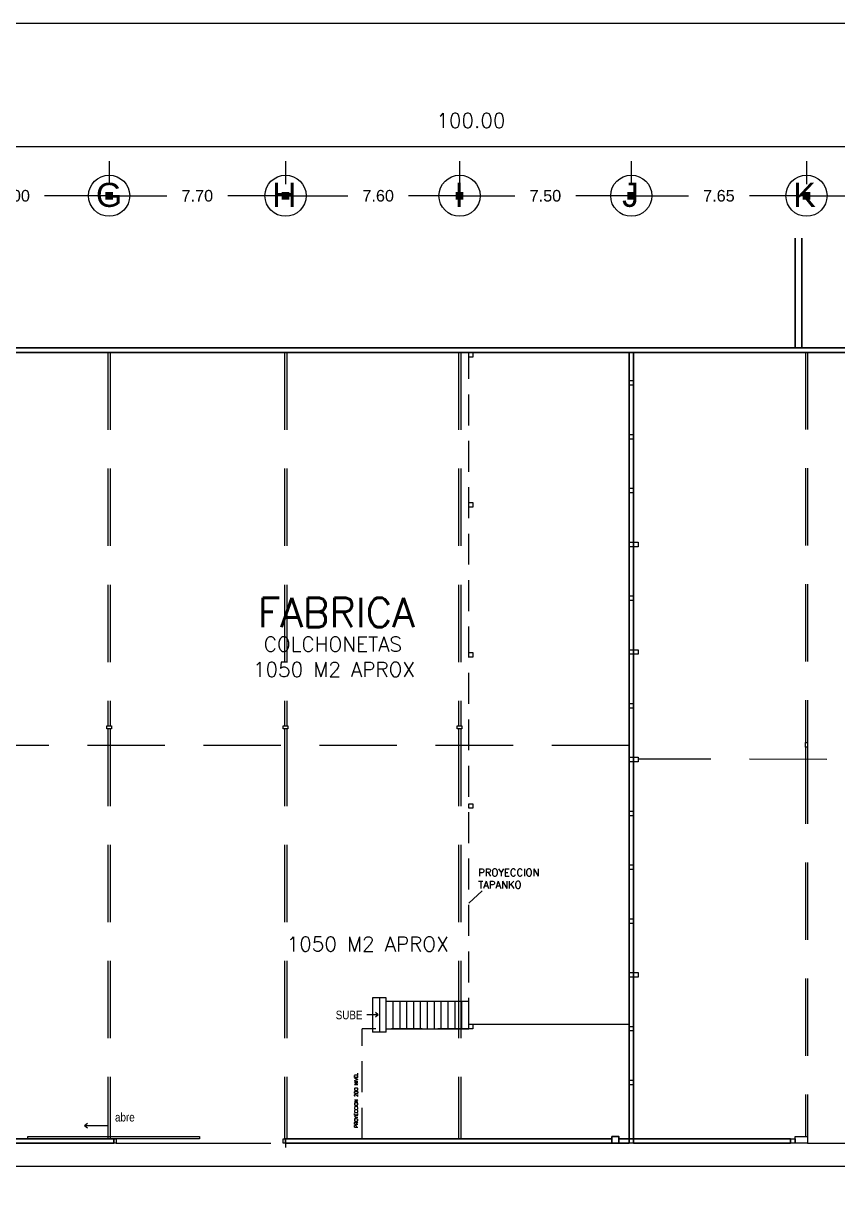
# Model space of a CAD drawing. Header units: millimetres. Extents: x 0 to 265, y 0 to 186.
# Drawn here: x 233.13 to 243.66, y 61 to 76.05 of the extents above; entities that cross this region are included whole.
import ezdxf

# ---------------------------------------------------------------- set-up
doc = ezdxf.new("R2010")
doc.units = ezdxf.units.MM
doc.linetypes.add('JIS_02_2.0', pattern=[3, 2, -1])
for name, color, linetype in [('APOYOS', 40, 'Continuous'), ('AREAS DE TRABAJO', 60, 'Continuous'), ('ARMADO DE CASTILLOS', 1, 'Continuous'), ('BANQUETA', 241, 'Continuous'), ('DEMOLICION', 210, 'Continuous'), ('Ejes y cotas', 251, 'Continuous'), ('ESCALERAS', 41, 'Continuous'), ('HERRERIA', 242, 'Continuous'), ('MOVILIARIO COLCHAS', 251, 'Continuous'), ('MURO DIVISORIO', 51, 'Continuous'), ('PROYECCION', 63, 'JIS_02_2.0'), ('PROYECCION ESTRUCTURA', 100, 'Continuous'), ('TEXTO', 7, 'Continuous')]:
    doc.layers.add(name, color=color, linetype=linetype)
doc.layers.add('MURO DE CARGA', color=18, linetype='Continuous', lineweight=30)
doc.layers.add('Solapa', color=7, linetype='Continuous', lineweight=18)
doc.styles.add('Annotative', font='arial.ttf')
doc.styles.add('Roman S', font='romans.shx')
doc.styles.get("Standard").update_dxf_attribs({"font": 'arial.ttf'})
doc.dimstyles.new('Copia(2) de ISO-25', dxfattribs={"dimtxt": 0.2, "dimasz": 0.1, "dimexe": 0.15, "dimexo": 0.15, "dimgap": 0.075, "dimtad": 2, "dimtih": 1, "dimtoh": 1, "dimzin": 1, "dimdsep": 46, "dimtxsty": 'Standard', "dimblk": 'ORIGIN2', "dimcen": 0.1, "dimazin": 0, "dimtfac": 1, "dimtix": 1, "dimtmove": 0, "dimatfit": 3, "dimfxl": 0.25, "dimarcsym": 0})

# ---------------------------------------------------------------- blocks, each defined once
blk = doc.blocks.new('_BoxFilled')
at = {"color": 0, "linetype": 'ByBlock', "lineweight": -2}
blk.add_line((-0.5, 0), (-1, 0), dxfattribs=at)
at = {"color": 0, "linetype": 'ByBlock', "lineweight": 0}
blk.add_solid([(-0.5, 0.5), (0.5, 0.5), (-0.5, -0.5), (0.5, -0.5)], dxfattribs=at)
blk = doc.blocks.new('*D115')
at = {"layer": 'DEFPOINTS', "color": 0, "transparency": 16777216}
for p in [(236.519, 73.819), (234.239, 73.569), (236.519, 73.569)]:
    blk.add_point(p, dxfattribs=at)
at = {"layer": 'Ejes y cotas', "color": 0, "lineweight": -2, "transparency": 16777216}
for p, q in [((234.239, 74.269), (234.239, 73.969)), ((236.519, 74.269), (236.519, 73.969)), ((234.339, 73.819), (234.985, 73.819)), ((236.419, 73.819), (235.773, 73.819))]:
    blk.add_line(p, q, dxfattribs=at)
at = {"layer": 'Ejes y cotas', "color": 0, "lineweight": -2, "transparency": 16777216, "xscale": 0.1, "yscale": 0.1, "zscale": 0.1, "rotation": 180}
blk.add_blockref('_BoxFilled', (234.239, 73.819), dxfattribs=at)
at = {"layer": 'Ejes y cotas', "color": 0, "lineweight": -2, "transparency": 16777216, "xscale": 0.1, "yscale": 0.1, "zscale": 0.1}
blk.add_blockref('_BoxFilled', (236.519, 73.819), dxfattribs=at)
at = {"layer": 'Ejes y cotas', "color": 0, "lineweight": 0, "transparency": 16777216, "insert": (235.379, 73.819), "char_height": 0.15, "attachment_point": 5}
blk.add_mtext('7.70', dxfattribs=at)
blk = doc.blocks.new('*D116')
at = {"layer": 'DEFPOINTS', "color": 0, "transparency": 16777216}
for p in [(238.769, 73.819), (236.519, 73.569), (238.769, 73.569)]:
    blk.add_point(p, dxfattribs=at)
at = {"layer": 'Ejes y cotas', "color": 0, "lineweight": -2, "transparency": 16777216}
for p, q in [((236.519, 74.269), (236.519, 73.969)), ((238.769, 74.269), (238.769, 73.969)), ((236.619, 73.819), (237.323, 73.819)), ((238.669, 73.819), (238.111, 73.819))]:
    blk.add_line(p, q, dxfattribs=at)
at = {"layer": 'Ejes y cotas', "color": 0, "lineweight": -2, "transparency": 16777216, "xscale": 0.1, "yscale": 0.1, "zscale": 0.1, "rotation": 180}
blk.add_blockref('_BoxFilled', (236.519, 73.819), dxfattribs=at)
at = {"layer": 'Ejes y cotas', "color": 0, "lineweight": -2, "transparency": 16777216, "xscale": 0.1, "yscale": 0.1, "zscale": 0.1}
blk.add_blockref('_BoxFilled', (238.769, 73.819), dxfattribs=at)
at = {"layer": 'Ejes y cotas', "color": 0, "lineweight": 0, "transparency": 16777216, "insert": (237.717, 73.819), "char_height": 0.15, "attachment_point": 5}
blk.add_mtext('7.60', dxfattribs=at)
blk = doc.blocks.new('*D117')
at = {"layer": 'DEFPOINTS', "color": 0, "transparency": 16777216}
for p in [(240.989, 73.819), (238.769, 73.569), (240.989, 73.569)]:
    blk.add_point(p, dxfattribs=at)
at = {"layer": 'Ejes y cotas', "color": 0, "lineweight": -2, "transparency": 16777216}
for p, q in [((238.769, 74.269), (238.769, 73.969)), ((240.989, 74.269), (240.989, 73.969)), ((238.869, 73.819), (239.485, 73.819)), ((240.889, 73.819), (240.273, 73.819))]:
    blk.add_line(p, q, dxfattribs=at)
at = {"layer": 'Ejes y cotas', "color": 0, "lineweight": -2, "transparency": 16777216, "xscale": 0.1, "yscale": 0.1, "zscale": 0.1, "rotation": 180}
blk.add_blockref('_BoxFilled', (238.769, 73.819), dxfattribs=at)
at = {"layer": 'Ejes y cotas', "color": 0, "lineweight": -2, "transparency": 16777216, "xscale": 0.1, "yscale": 0.1, "zscale": 0.1}
blk.add_blockref('_BoxFilled', (240.989, 73.819), dxfattribs=at)
at = {"layer": 'Ejes y cotas', "color": 0, "lineweight": 0, "transparency": 16777216, "insert": (239.879, 73.819), "char_height": 0.15, "attachment_point": 5}
blk.add_mtext('7.50', dxfattribs=at)
blk = doc.blocks.new('*D118')
at = {"layer": 'DEFPOINTS', "color": 0, "transparency": 16777216}
for p in [(243.254, 73.819), (240.989, 73.569), (243.254, 73.569)]:
    blk.add_point(p, dxfattribs=at)
at = {"layer": 'Ejes y cotas', "color": 0, "lineweight": -2, "transparency": 16777216}
for p, q in [((240.989, 74.269), (240.989, 73.969)), ((243.254, 74.269), (243.254, 73.969)), ((241.089, 73.819), (241.727, 73.819)), ((243.154, 73.819), (242.516, 73.819))]:
    blk.add_line(p, q, dxfattribs=at)
at = {"layer": 'Ejes y cotas', "color": 0, "lineweight": -2, "transparency": 16777216, "xscale": 0.1, "yscale": 0.1, "zscale": 0.1, "rotation": 180}
blk.add_blockref('_BoxFilled', (240.989, 73.819), dxfattribs=at)
at = {"layer": 'Ejes y cotas', "color": 0, "lineweight": -2, "transparency": 16777216, "xscale": 0.1, "yscale": 0.1, "zscale": 0.1}
blk.add_blockref('_BoxFilled', (243.254, 73.819), dxfattribs=at)
at = {"layer": 'Ejes y cotas', "color": 0, "lineweight": 0, "transparency": 16777216, "insert": (242.122, 73.819), "char_height": 0.15, "attachment_point": 5}
blk.add_mtext('7.65', dxfattribs=at)
blk = doc.blocks.new('*D119')
at = {"layer": 'DEFPOINTS', "color": 0, "transparency": 16777216}
for p in [(246.215, 73.819), (243.254, 73.569), (246.215, 73.569)]:
    blk.add_point(p, dxfattribs=at)
at = {"layer": 'Ejes y cotas', "color": 0, "lineweight": -2, "transparency": 16777216}
for p, q in [((243.254, 74.269), (243.254, 73.969)), ((246.215, 74.269), (246.215, 73.969)), ((243.354, 73.819), (244.622, 73.819)), ((246.115, 73.819), (245.513, 73.819))]:
    blk.add_line(p, q, dxfattribs=at)
at = {"layer": 'Ejes y cotas', "color": 0, "lineweight": -2, "transparency": 16777216, "xscale": 0.1, "yscale": 0.1, "zscale": 0.1, "rotation": 180}
blk.add_blockref('_BoxFilled', (243.254, 73.819), dxfattribs=at)
at = {"layer": 'Ejes y cotas', "color": 0, "lineweight": -2, "transparency": 16777216, "xscale": 0.1, "yscale": 0.1, "zscale": 0.1}
blk.add_blockref('_BoxFilled', (246.215, 73.819), dxfattribs=at)
at = {"layer": 'Ejes y cotas', "color": 0, "lineweight": 0, "transparency": 16777216, "insert": (245.067, 73.819), "char_height": 0.15, "attachment_point": 5}
blk.add_mtext('10.00', dxfattribs=at)
blk = doc.blocks.new('*D105')
at = {"layer": 'DEFPOINTS', "color": 0, "transparency": 16777216}
for p in [(234.239, 73.819), (231.871, 73.569), (234.239, 73.569)]:
    blk.add_point(p, dxfattribs=at)
at = {"layer": 'Ejes y cotas', "color": 0, "lineweight": -2, "transparency": 16777216}
for p, q in [((231.871, 74.269), (231.871, 73.969)), ((234.239, 74.269), (234.239, 73.969)), ((231.971, 73.819), (232.616, 73.819)), ((234.139, 73.819), (233.405, 73.819))]:
    blk.add_line(p, q, dxfattribs=at)
at = {"layer": 'Ejes y cotas', "color": 0, "lineweight": -2, "transparency": 16777216, "xscale": 0.1, "yscale": 0.1, "zscale": 0.1, "rotation": 180}
blk.add_blockref('_BoxFilled', (231.871, 73.819), dxfattribs=at)
at = {"layer": 'Ejes y cotas', "color": 0, "lineweight": -2, "transparency": 16777216, "xscale": 0.1, "yscale": 0.1, "zscale": 0.1}
blk.add_blockref('_BoxFilled', (234.239, 73.819), dxfattribs=at)
at = {"layer": 'Ejes y cotas', "color": 0, "lineweight": 0, "transparency": 16777216, "insert": (233.011, 73.819), "char_height": 0.15, "attachment_point": 5}
blk.add_mtext('8.00', dxfattribs=at)

msp = doc.modelspace()

# ---------------------------------------------------------------- linework, layer by layer
msp.add_lwpolyline([(222.23, 48.15), (222.23, 76.05), (265.43, 76.05), (265.43, 48.15)], close=True)
at = {"layer": 'APOYOS'}
for points in [[(238.887, 71.792), (238.941, 71.792), (238.941, 71.733), (238.887, 71.733)], [(238.887, 69.853), (238.941, 69.853), (238.941, 69.794), (238.887, 69.794)], [(238.887, 67.914), (238.941, 67.914), (238.941, 67.855), (238.887, 67.855)], [(234.269, 66.965), (234.269, 66.93), (234.21, 66.93), (234.21, 66.965)], [(236.548, 66.965), (236.548, 66.93), (236.489, 66.93), (236.489, 66.965)], [(238.798, 66.965), (238.798, 66.93), (238.739, 66.93), (238.739, 66.965)], [(243.269, 66.693), (243.239, 66.693), (243.239, 66.752), (243.269, 66.752)], [(238.887, 65.96), (238.941, 65.96), (238.941, 65.901), (238.887, 65.901)], [(238.887, 63.11), (238.941, 63.11), (238.941, 63.051), (238.887, 63.051)], [(234.298, 61.63), (234.328, 61.63), (234.328, 61.571), (234.298, 61.571)], [(236.489, 61.63), (236.519, 61.63), (236.519, 61.571), (236.489, 61.571)], [(243.269, 61.66), (243.269, 61.571), (243.106, 61.571), (243.106, 61.66)]]:
    msp.add_lwpolyline(points, close=True, dxfattribs=at)
at = {"layer": 'AREAS DE TRABAJO'}
msp.add_line((238.941, 63.11), (240.96, 63.11), dxfattribs=at)
at = {"layer": 'ARMADO DE CASTILLOS'}
for points in [[(240.96, 71.43), (241.019, 71.43), (241.019, 71.37), (240.96, 71.37)], [(240.96, 70.734), (241.019, 70.734), (241.019, 70.675), (240.96, 70.675)], [(240.96, 70.038), (241.019, 70.038), (241.019, 69.979), (240.96, 69.979)], [(240.96, 69.342), (241.019, 69.342), (241.019, 69.283), (240.96, 69.283)], [(241.019, 69.342), (241.078, 69.342), (241.078, 69.283), (241.019, 69.283)], [(240.96, 68.647), (241.019, 68.647), (241.019, 68.588), (240.96, 68.588)], [(240.96, 67.951), (241.019, 67.951), (241.019, 67.892), (240.96, 67.892)], [(241.019, 67.951), (241.078, 67.951), (241.078, 67.892), (241.019, 67.892)], [(240.96, 67.255), (241.019, 67.255), (241.019, 67.196), (240.96, 67.196)], [(240.96, 66.56), (241.019, 66.56), (241.019, 66.5), (240.96, 66.5)], [(241.019, 66.56), (241.078, 66.56), (241.078, 66.5), (241.019, 66.5)], [(240.96, 65.864), (241.019, 65.864), (241.019, 65.805), (240.96, 65.805)], [(240.96, 65.168), (241.019, 65.168), (241.019, 65.109), (240.96, 65.109)], [(240.96, 64.472), (241.019, 64.472), (241.019, 64.413), (240.96, 64.413)], [(240.96, 63.777), (241.019, 63.777), (241.019, 63.717), (240.96, 63.717)], [(241.019, 63.777), (241.078, 63.777), (241.078, 63.717), (241.019, 63.717)], [(240.96, 63.081), (241.019, 63.081), (241.019, 63.022), (240.96, 63.022)], [(240.96, 62.385), (241.019, 62.385), (241.019, 62.326), (240.96, 62.326)], [(240.96, 61.63), (241.019, 61.63), (241.019, 61.571), (240.96, 61.571)], [(243.047, 61.63), (243.106, 61.63), (243.106, 61.571), (243.047, 61.571)]]:
    msp.add_lwpolyline(points, close=True, dxfattribs=at)
at = {"layer": 'BANQUETA'}
msp.add_line((225.265, 61.275), (254.223, 61.275), dxfattribs=at)
at = {"layer": 'DEMOLICION'}
msp.add_lwpolyline([(240.96, 64.472), (241.019, 64.472), (241.019, 65.109), (240.96, 65.109)], close=True, dxfattribs=at)
at = {"layer": 'Ejes y cotas', "lineweight": 0, "ltscale": 0.01}
for centre in [(234.239, 73.82), (236.519, 73.82), (238.769, 73.82), (240.989, 73.82), (243.254, 73.82)]:
    msp.add_circle(centre, 0.266, dxfattribs=at)
at = {"layer": 'ESCALERAS'}
for p, q in [((237.821, 63.451), (237.644, 63.451)), ((237.644, 63.451), (237.644, 63.007)), ((237.733, 63.451), (237.733, 63.007)), ((237.821, 63.007), (237.821, 63.451)), ((237.821, 63.407), (238.887, 63.407)), ((237.91, 63.051), (237.91, 63.407)), ((237.999, 63.051), (237.999, 63.407)), ((238.088, 63.051), (238.088, 63.407)), ((238.177, 63.051), (238.177, 63.407)), ((238.266, 63.051), (238.266, 63.407)), ((238.354, 63.051), (238.354, 63.407)), ((238.443, 63.051), (238.443, 63.407)), ((238.532, 63.051), (238.532, 63.407)), ((238.621, 63.051), (238.621, 63.407)), ((238.71, 63.051), (238.71, 63.407)), ((238.798, 63.051), (238.798, 63.407)), ((238.887, 63.051), (238.887, 63.407)), ((237.821, 63.007), (237.644, 63.007)), ((237.821, 63.051), (238.887, 63.051))]:
    msp.add_line(p, q, dxfattribs=at)
at = {"layer": 'HERRERIA'}
for p, q in [((237.718, 63.229), (237.57, 63.229)), ((237.718, 63.229), (237.681, 63.259)), ((237.718, 63.229), (237.681, 63.199)), ((233.922, 61.801), (233.959, 61.831)), ((233.922, 61.801), (234.218, 61.801)), ((233.922, 61.801), (233.959, 61.772)), ((236.519, 61.571), (236.519, 61.514))]:
    msp.add_line(p, q, dxfattribs=at)
msp.add_lwpolyline([(233.188, 61.66), (235.409, 61.66), (235.409, 61.63), (233.188, 61.63)], close=True, dxfattribs=at)
at = {"layer": 'MURO DE CARGA'}
for p, q in [((243.106, 73.273), (243.106, 71.852)), ((243.195, 73.273), (243.195, 71.852))]:
    msp.add_line(p, q, dxfattribs=at)
msp.add_lwpolyline([(231.841, 71.792), (224.654, 71.792), (224.654, 71.852), (254.223, 71.852), (254.223, 71.792), (231.9, 71.792)], dxfattribs=at)
for points in [[(241.019, 71.792), (241.019, 61.63), (240.96, 61.63), (240.96, 71.792)], [(225.883, 61.63), (234.298, 61.63), (234.298, 61.571), (225.883, 61.571)], [(236.519, 61.63), (240.738, 61.63), (240.738, 61.571), (236.519, 61.571)], [(240.738, 61.66), (240.826, 61.66), (240.826, 61.571), (240.738, 61.571)], [(240.826, 61.63), (240.96, 61.63), (240.96, 61.571), (240.826, 61.571)], [(241.019, 61.63), (243.047, 61.63), (243.047, 61.571), (241.019, 61.571)]]:
    msp.add_lwpolyline(points, close=True, dxfattribs=at)
at = {"layer": 'MURO DIVISORIO'}
msp.add_line((238.887, 64.676), (239.061, 64.833), dxfattribs=at)
at = {"layer": 'PROYECCION', "ltscale": 0.2}
for p, q in [((238.887, 63.051), (238.887, 71.792)), ((238.887, 63.051), (237.511, 63.051)), ((237.511, 61.63), (237.511, 63.051))]:
    msp.add_line(p, q, dxfattribs=at)
at = {"layer": 'PROYECCION'}
for p, q in [((234.328, 61.571), (236.489, 61.571)), ((243.269, 61.571), (245.519, 61.571))]:
    msp.add_line(p, q, dxfattribs=at)
at = {"layer": 'PROYECCION ESTRUCTURA', "linetype": 'JIS_02_2.0', "ltscale": 0.5, "transparency": 33554559}
for p, q in [((234.224, 71.792), (234.224, 66.965)), ((234.254, 71.792), (234.254, 66.965)), ((236.504, 71.792), (236.504, 66.965)), ((236.534, 71.792), (236.534, 66.965)), ((238.754, 71.792), (238.754, 66.965)), ((238.784, 71.792), (238.784, 66.965)), ((243.239, 71.798), (243.239, 66.758)), ((243.269, 71.798), (243.269, 66.758)), ((234.224, 66.93), (234.224, 61.63)), ((234.254, 66.93), (234.254, 61.63)), ((236.504, 66.93), (236.504, 61.63)), ((236.534, 66.93), (236.534, 61.63)), ((238.754, 66.93), (238.754, 61.63)), ((238.784, 66.93), (238.784, 61.63)), ((240.96, 66.711), (231.9, 66.711)), ((243.239, 66.699), (243.239, 61.658)), ((243.269, 66.699), (243.269, 61.658)), ((254.016, 66.525), (241.078, 66.536))]:
    msp.add_line(p, q, dxfattribs=at)
at = {"layer": 'Solapa'}
msp.add_line((224.506, 74.457), (254.371, 74.457), dxfattribs=at)

# ---------------------------------------------------------------- texts
at = {"layer": 'Ejes y cotas', "lineweight": 0}
for s, p in [('G', (234.068, 73.676)), ('H', (236.347, 73.676)), ('I', (238.704, 73.676)), ('J', (240.87, 73.676)), ('K', (243.083, 73.676))]:
    msp.add_text(s, height=0.311, dxfattribs=at).set_placement(p)
at = {"layer": 'MOVILIARIO COLCHAS', "attachment_point": 1, "style": 'Roman S'}
for s, width, gutter_width, heights, insert, char_height in [('{\\C0;100.00}', 3.66082, 4.737, [0.654], (238.469, 74.887), 0.18947), ('{\\C0;FABRICA}', 7.32163, 9.474, [1.308], (236.16, 68.622), 0.37895), ('{\\C0;COLCHONETAS}', 3.66082, 4.737, [0.654], (236.238, 68.117), 0.18947), ('{\\C0;1050 M2 APROX}', 3.66082, 4.737, [0.654], (236.098, 67.791), 0.18947), ('{\\C0;PROYECCION \\PTAPANKO}', 1.83041, 2.368, [0.327], (239.01, 65.118), 0.09474), ('{\\C0;1050 M2 APROX}', 3.66082, 4.737, [0.654], (236.534, 64.241), 0.18947)]:
    msp.add_mtext_dynamic_manual_height_columns(s, width=width, gutter_width=gutter_width, heights=heights, dxfattribs=dict(at, insert=insert, char_height=char_height))
at = {"layer": 'MOVILIARIO COLCHAS', "insert": (237.41, 61.769), "char_height": 0.04441, "attachment_point": 1, "rotation": 90, "style": 'Roman S'}
msp.add_mtext_dynamic_manual_height_columns('{\\C0;PROYECCION 2DO NIVEL}', width=2.14501, gutter_width=2.776, heights=[0.383], dxfattribs=at)
at = {"layer": 'TEXTO', "char_height": 0.11102, "attachment_point": 1, "style": 'Annotative'}
for s, insert, width in [('{\\fTechnicLite|b0|i0|c2|p2;SUBE }', (237.168, 63.285), 0.60559), ('{\\fTechnicLite|b0|i0|c2|p2;abre}', (234.315, 61.963), 0.05531)]:
    msp.add_mtext(s, dxfattribs=dict(at, insert=insert, width=width))

# ---------------------------------------------------------------- dimensions: what is measured, and where the dimension line sits
at = {"layer": 'Ejes y cotas', "lineweight": 0}
for base, p1, p2, text, picture, middle in [((234.239, 73.819), (231.871, 73.569), (234.239, 73.569), '8.00', '*D105', (233.011, 73.819)), ((236.519, 73.819), (234.239, 73.569), (236.519, 73.569), '7.70', '*D115', (235.379, 73.819)), ((238.769, 73.819), (236.519, 73.569), (238.769, 73.569), '7.60', '*D116', (237.717, 73.819)), ((240.989, 73.819), (238.769, 73.569), (240.989, 73.569), '7.50', '*D117', (239.879, 73.819)), ((243.254, 73.819), (240.989, 73.569), (243.254, 73.569), '7.65', '*D118', (242.122, 73.819)), ((246.215, 73.819), (243.254, 73.569), (246.215, 73.569), '10.00', '*D119', (245.067, 73.819))]:
    dim = msp.add_linear_dim(base=base, p1=p1, p2=p2, text=text, dimstyle='Copia(2) de ISO-25', override={"dimtxt": 0.15, "dimexo": 0.7, "dimgap": 0.2, "dimtad": 0, "dimblk1": 'BoxFilled', "dimblk2": 'BoxFilled', "dimsah": 1}, dxfattribs=at)
    dim.commit()
    dim.dimension.update_dxf_attribs({"geometry": picture, "text_midpoint": middle, "dimtype": 160})

doc.saveas('drawing.dxf')
